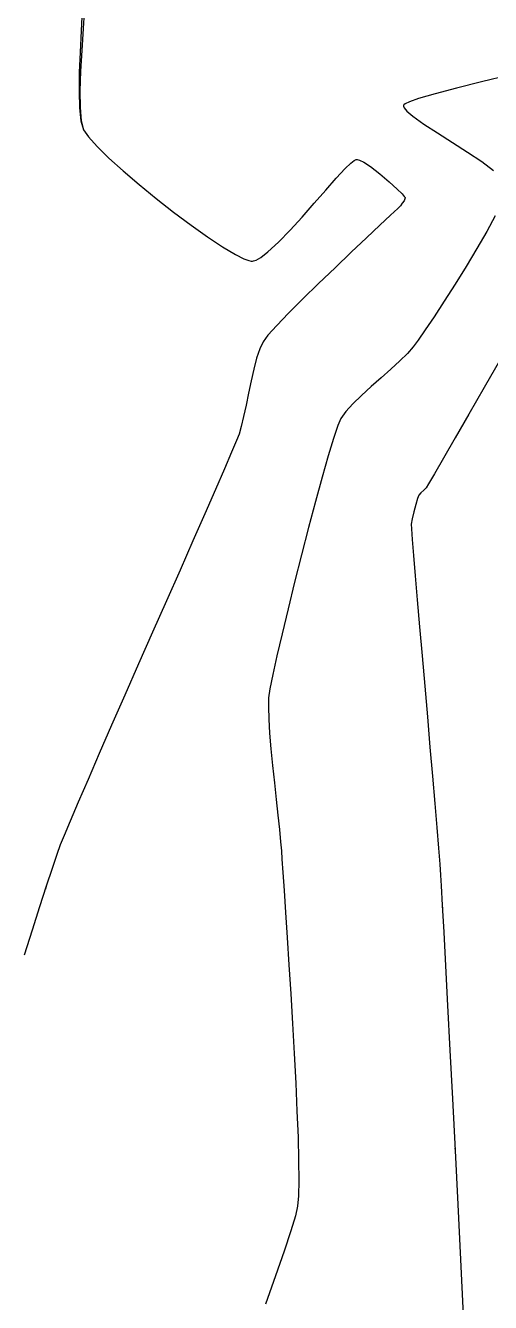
# Model space of a CAD drawing. Header units: metres. Extents: x 708868 to 711043, y 5411316 to 5413138.
# Drawn here: x 709306.1 to 709346.2, y 5411762.1 to 5411872.3 of the extents above; entities that cross this region are included whole.
import ezdxf

# ---------------------------------------------------------------- set-up
doc = ezdxf.new("R2010")
doc.units = ezdxf.units.M
for name, color, linetype in [('Rionegro 2010_Contours', 7, 'Continuous'), ('Rionegro 2014_Contours', 7, 'Continuous'), ('Rionegro 2018_Contours', 7, 'Continuous')]:
    doc.layers.add(name, color=color, linetype=linetype)

msp = doc.modelspace()

# ---------------------------------------------------------------- linework, layer by layer
at = {"layer": 'Rionegro 2010_Contours'}
for points in [[(709310.98, 5411873.64, 231), (709310.89, 5411871.82, 231), (709310.8, 5411869.98, 231), (709310.74, 5411868.22, 231), (709310.72, 5411866.59, 231), (709310.76, 5411865.17, 231), (709310.88, 5411864.05, 231), (709311.1, 5411863.29, 231), (709311.53, 5411862.67, 231), (709312.28, 5411861.84, 231), (709313.3, 5411860.85, 231), (709314.52, 5411859.74, 231), (709315.9, 5411858.56, 231), (709317.37, 5411857.36, 231), (709318.88, 5411856.18, 231), (709320.38, 5411855.06, 231), (709321.81, 5411854.04, 231), (709323.1, 5411853.18, 231), (709324.22, 5411852.52, 231), (709324.94, 5411852.16, 231), (709325.36, 5411852, 231), (709325.58, 5411851.96, 231), (709325.67, 5411851.96, 231), (709325.77, 5411851.97, 231), (709326, 5411852.05, 231), (709326.4, 5411852.27, 231), (709327.02, 5411852.75, 231), (709327.93, 5411853.59, 231), (709328.92, 5411854.62, 231), (709329.96, 5411855.76, 231), (709331, 5411856.95, 231), (709332, 5411858.09, 231), (709332.9, 5411859.11, 231), (709333.67, 5411859.94, 231), (709334.17, 5411860.41, 231), (709334.45, 5411860.63, 231), (709334.58, 5411860.7, 231), (709334.64, 5411860.71, 231), (709334.72, 5411860.71, 231), (709334.92, 5411860.66, 231), (709335.28, 5411860.49, 231), (709335.86, 5411860.11, 231), (709336.67, 5411859.49, 231), (709337.47, 5411858.8, 231), (709338.17, 5411858.16, 231), (709338.59, 5411857.75, 231), (709338.78, 5411857.54, 231), (709338.85, 5411857.46, 231), (709338.86, 5411857.44, 231), (709338.86, 5411857.41, 231), (709338.84, 5411857.33, 231), (709338.76, 5411857.17, 231), (709338.61, 5411856.95, 231), (709338.45, 5411856.73, 231), (709338.21, 5411856.49, 231), (709337.59, 5411855.91, 231), (709336.67, 5411855.05, 231), (709335.52, 5411853.97, 231), (709334.21, 5411852.72, 231), (709332.81, 5411851.39, 231), (709331.39, 5411850.03, 231), (709330.03, 5411848.7, 231), (709328.8, 5411847.47, 231), (709327.77, 5411846.4, 231), (709327.01, 5411845.56, 231), (709326.59, 5411845.01, 231), (709326.31, 5411844.39, 231), (709326.04, 5411843.59, 231), (709325.79, 5411842.64, 231), (709325.56, 5411841.62, 231), (709325.34, 5411840.56, 231), (709325.13, 5411839.52, 231), (709324.92, 5411838.55, 231), (709324.72, 5411837.7, 231), (709324.52, 5411837.02, 231), (709324.31, 5411836.48, 231), (709323.88, 5411835.47, 231), (709323.26, 5411834.04, 231), (709322.48, 5411832.25, 231), (709321.57, 5411830.16, 231), (709320.54, 5411827.83, 231), (709319.43, 5411825.31, 231), (709318.27, 5411822.66, 231), (709317.06, 5411819.94, 231), (709315.86, 5411817.21, 231), (709314.67, 5411814.51, 231), (709313.53, 5411811.92, 231), (709312.46, 5411809.48, 231), (709311.49, 5411807.25, 231), (709310.64, 5411805.29, 231), (709309.94, 5411803.66, 231), (709309.42, 5411802.42, 231), (709309.09, 5411801.61, 231), (709308.79, 5411800.77, 231), (709308.39, 5411799.56, 231), (709307.88, 5411798.04, 231), (709307.81, 5411797.8, 231)], [(709347.83, 5411867.99, 232), (709345.44, 5411867.42, 232), (709343.28, 5411866.88, 232), (709341.44, 5411866.4, 232), (709340.01, 5411865.98, 232), (709339.22, 5411865.7, 232), (709338.85, 5411865.52, 232), (709338.73, 5411865.43, 232), (709338.71, 5411865.39, 232), (709338.71, 5411865.32, 232), (709338.77, 5411865.17, 232), (709338.99, 5411864.9, 232), (709339.52, 5411864.45, 232), (709340.47, 5411863.78, 232), (709341.64, 5411863.02, 232), (709342.94, 5411862.2, 232), (709344.24, 5411861.37, 232), (709345.46, 5411860.55, 232), (709346.49, 5411859.78, 232)], [(709346.61, 5411855.86, 232), (709345.89, 5411854.51, 232), (709345.05, 5411853.04, 232), (709344.13, 5411851.5, 232), (709343.17, 5411849.97, 232), (709342.23, 5411848.5, 232), (709341.36, 5411847.16, 232), (709340.59, 5411846.02, 232), (709339.98, 5411845.13, 232), (709339.56, 5411844.57, 232), (709339.07, 5411844, 232), (709338.41, 5411843.36, 232), (709337.63, 5411842.65, 232), (709336.78, 5411841.9, 232), (709335.92, 5411841.13, 232), (709335.09, 5411840.37, 232), (709334.34, 5411839.65, 232), (709333.73, 5411838.98, 232), (709333.31, 5411838.39, 232), (709333.05, 5411837.77, 232), (709332.68, 5411836.66, 232), (709332.22, 5411835.15, 232), (709331.7, 5411833.31, 232), (709331.13, 5411831.23, 232), (709330.52, 5411828.97, 232), (709329.91, 5411826.62, 232), (709329.32, 5411824.26, 232), (709328.75, 5411821.97, 232), (709328.23, 5411819.82, 232), (709327.79, 5411817.9, 232), (709327.43, 5411816.29, 232), (709327.19, 5411815.06, 232), (709327.07, 5411814.29, 232), (709327.05, 5411813.5, 232), (709327.08, 5411812.46, 232), (709327.16, 5411811.24, 232), (709327.27, 5411809.88, 232), (709327.41, 5411808.44, 232), (709327.57, 5411806.96, 232), (709327.72, 5411805.52, 232), (709327.87, 5411804.16, 232), (709328.01, 5411802.92, 232), (709328.11, 5411801.88, 232), (709328.18, 5411801.08, 232), (709328.22, 5411800.38, 232), (709328.3, 5411799.22, 232), (709328.41, 5411797.66, 232), (709328.54, 5411795.78, 232), (709328.68, 5411793.62, 232), (709328.83, 5411791.26, 232), (709328.99, 5411788.77, 232), (709329.14, 5411786.19, 232), (709329.28, 5411783.6, 232), (709329.41, 5411781.06, 232), (709329.52, 5411778.64, 232), (709329.61, 5411776.39, 232), (709329.66, 5411774.38, 232), (709329.68, 5411772.67, 232), (709329.65, 5411771.34, 232), (709329.58, 5411770.43, 232), (709329.39, 5411769.62, 232), (709328.99, 5411768.32, 232), (709328.42, 5411766.57, 232), (709327.68, 5411764.44, 232), (709326.81, 5411761.98, 232)], [(709347.07, 5411843.51, 233), (709345.67, 5411841.06, 233), (709344.35, 5411838.77, 233), (709343.17, 5411836.71, 233), (709342.16, 5411834.97, 233), (709341.38, 5411833.62, 233), (709340.87, 5411832.74, 233), (709340.68, 5411832.41, 233), (709340.48, 5411832.21, 233), (709340.21, 5411831.97, 233), (709340.03, 5411831.76, 233), (709339.93, 5411831.49, 233), (709339.77, 5411830.97, 233), (709339.6, 5411830.34, 233), (709339.46, 5411829.72, 233), (709339.38, 5411829.26, 233), (709339.4, 5411828.87, 233), (709339.47, 5411827.95, 233), (709339.58, 5411826.57, 233), (709339.72, 5411824.81, 233), (709339.9, 5411822.73, 233), (709340.1, 5411820.4, 233), (709340.31, 5411817.9, 233), (709340.54, 5411815.29, 233), (709340.77, 5411812.64, 233), (709340.99, 5411810.03, 233), (709341.21, 5411807.52, 233), (709341.41, 5411805.19, 233), (709341.58, 5411803.1, 233), (709341.73, 5411801.32, 233), (709341.84, 5411799.93, 233), (709341.91, 5411798.99, 233), (709341.96, 5411798.07, 233), (709342.06, 5411796.41, 233), (709342.07, 5411796.08, 233)], [(709343.15, 5411775.44, 233), (709343.16, 5411775.25, 233), (709343.39, 5411770.6, 233), (709343.63, 5411765.84, 233), (709343.87, 5411761.04, 233)]]:
    msp.add_polyline3d(points, dxfattribs=at)
at = {"layer": 'Rionegro 2014_Contours'}
for points in [[(709311.2, 5411873.86, 231), (709311.08, 5411872.01, 231), (709310.96, 5411870.14, 231), (709310.85, 5411868.33, 231), (709310.79, 5411866.66, 231), (709310.8, 5411865.21, 231), (709310.89, 5411864.06, 231), (709311.1, 5411863.29, 231), (709311.53, 5411862.67, 231), (709312.28, 5411861.84, 231), (709313.3, 5411860.85, 231), (709314.52, 5411859.74, 231), (709315.9, 5411858.56, 231), (709317.37, 5411857.36, 231), (709318.88, 5411856.18, 231), (709320.38, 5411855.06, 231), (709321.81, 5411854.04, 231), (709323.1, 5411853.18, 231), (709324.22, 5411852.52, 231), (709324.94, 5411852.16, 231), (709325.36, 5411852, 231), (709325.58, 5411851.96, 231), (709325.67, 5411851.96, 231), (709325.77, 5411851.97, 231), (709326, 5411852.05, 231), (709326.4, 5411852.27, 231), (709327.02, 5411852.75, 231), (709327.93, 5411853.59, 231), (709328.92, 5411854.62, 231), (709329.96, 5411855.76, 231), (709331, 5411856.95, 231), (709332, 5411858.09, 231), (709332.9, 5411859.11, 231), (709333.67, 5411859.94, 231), (709334.17, 5411860.41, 231), (709334.45, 5411860.63, 231), (709334.58, 5411860.7, 231), (709334.64, 5411860.71, 231), (709334.72, 5411860.71, 231), (709334.92, 5411860.66, 231), (709335.28, 5411860.49, 231), (709335.86, 5411860.11, 231), (709336.67, 5411859.49, 231), (709337.47, 5411858.8, 231), (709338.17, 5411858.16, 231), (709338.59, 5411857.75, 231), (709338.78, 5411857.54, 231), (709338.85, 5411857.46, 231), (709338.86, 5411857.44, 231), (709338.86, 5411857.41, 231), (709338.84, 5411857.33, 231), (709338.76, 5411857.17, 231), (709338.61, 5411856.95, 231), (709338.45, 5411856.73, 231), (709338.21, 5411856.49, 231), (709337.59, 5411855.91, 231), (709336.67, 5411855.05, 231), (709335.52, 5411853.97, 231), (709334.21, 5411852.72, 231), (709332.81, 5411851.39, 231), (709331.39, 5411850.03, 231), (709330.03, 5411848.7, 231), (709328.8, 5411847.47, 231), (709327.77, 5411846.4, 231), (709327.01, 5411845.56, 231), (709326.59, 5411845.01, 231), (709326.31, 5411844.39, 231), (709326.04, 5411843.59, 231), (709325.79, 5411842.64, 231), (709325.56, 5411841.62, 231), (709325.34, 5411840.56, 231), (709325.13, 5411839.52, 231), (709324.92, 5411838.55, 231), (709324.72, 5411837.7, 231), (709324.52, 5411837.02, 231), (709324.31, 5411836.48, 231), (709323.88, 5411835.47, 231), (709323.26, 5411834.04, 231), (709322.48, 5411832.25, 231), (709321.57, 5411830.16, 231), (709320.54, 5411827.83, 231), (709319.43, 5411825.31, 231), (709318.27, 5411822.66, 231), (709317.06, 5411819.94, 231), (709315.86, 5411817.21, 231), (709314.67, 5411814.51, 231), (709313.53, 5411811.92, 231), (709312.46, 5411809.48, 231), (709311.49, 5411807.25, 231), (709310.64, 5411805.29, 231), (709309.94, 5411803.66, 231), (709309.42, 5411802.42, 231), (709309.09, 5411801.61, 231), (709308.79, 5411800.77, 231), (709308.39, 5411799.56, 231), (709307.88, 5411798.04, 231), (709307.3, 5411796.25, 231), (709306.66, 5411794.24, 231), (709305.97, 5411792.08, 231)], [(709347.83, 5411867.99, 232), (709345.44, 5411867.42, 232), (709343.28, 5411866.88, 232), (709341.44, 5411866.4, 232), (709340.01, 5411865.98, 232), (709339.22, 5411865.7, 232), (709338.85, 5411865.52, 232), (709338.73, 5411865.43, 232), (709338.71, 5411865.39, 232), (709338.71, 5411865.32, 232), (709338.77, 5411865.17, 232), (709338.99, 5411864.9, 232), (709339.52, 5411864.45, 232), (709340.47, 5411863.78, 232), (709341.64, 5411863.02, 232), (709342.94, 5411862.2, 232), (709344.24, 5411861.37, 232), (709345.46, 5411860.55, 232), (709346.49, 5411859.78, 232)], [(709346.61, 5411855.86, 232), (709345.89, 5411854.51, 232), (709345.05, 5411853.04, 232), (709344.13, 5411851.5, 232), (709343.17, 5411849.97, 232), (709342.23, 5411848.5, 232), (709341.36, 5411847.16, 232), (709340.59, 5411846.02, 232), (709339.98, 5411845.13, 232), (709339.56, 5411844.57, 232), (709339.07, 5411844, 232), (709338.41, 5411843.36, 232), (709337.63, 5411842.65, 232), (709336.78, 5411841.9, 232), (709335.92, 5411841.13, 232), (709335.09, 5411840.37, 232), (709334.34, 5411839.65, 232), (709333.73, 5411838.98, 232), (709333.31, 5411838.39, 232), (709333.05, 5411837.77, 232), (709332.68, 5411836.66, 232), (709332.22, 5411835.15, 232), (709331.7, 5411833.31, 232), (709331.13, 5411831.23, 232), (709330.52, 5411828.97, 232), (709329.91, 5411826.62, 232), (709329.32, 5411824.26, 232), (709328.75, 5411821.97, 232), (709328.23, 5411819.82, 232), (709327.79, 5411817.9, 232), (709327.43, 5411816.29, 232), (709327.19, 5411815.06, 232), (709327.07, 5411814.29, 232), (709327.05, 5411813.5, 232), (709327.08, 5411812.46, 232), (709327.16, 5411811.24, 232), (709327.27, 5411809.88, 232), (709327.41, 5411808.44, 232), (709327.57, 5411806.96, 232), (709327.72, 5411805.52, 232), (709327.87, 5411804.16, 232), (709328.01, 5411802.92, 232), (709328.11, 5411801.88, 232), (709328.18, 5411801.08, 232), (709328.22, 5411800.38, 232), (709328.3, 5411799.22, 232), (709328.41, 5411797.66, 232), (709328.54, 5411795.78, 232), (709328.68, 5411793.62, 232), (709328.83, 5411791.26, 232), (709328.99, 5411788.77, 232), (709329.14, 5411786.19, 232), (709329.28, 5411783.6, 232), (709329.41, 5411781.06, 232), (709329.52, 5411778.64, 232), (709329.61, 5411776.39, 232), (709329.66, 5411774.38, 232), (709329.68, 5411772.67, 232), (709329.65, 5411771.34, 232), (709329.58, 5411770.43, 232), (709329.39, 5411769.62, 232), (709328.99, 5411768.32, 232), (709328.42, 5411766.57, 232), (709327.68, 5411764.44, 232), (709326.81, 5411761.98, 232)], [(709347.07, 5411843.51, 233), (709345.67, 5411841.06, 233), (709344.35, 5411838.77, 233), (709343.17, 5411836.71, 233), (709342.16, 5411834.97, 233), (709341.38, 5411833.62, 233), (709340.87, 5411832.74, 233), (709340.68, 5411832.41, 233), (709340.48, 5411832.21, 233), (709340.21, 5411831.97, 233), (709340.03, 5411831.76, 233), (709339.93, 5411831.49, 233), (709339.77, 5411830.97, 233), (709339.6, 5411830.34, 233), (709339.46, 5411829.72, 233), (709339.38, 5411829.26, 233), (709339.4, 5411828.87, 233), (709339.47, 5411827.95, 233), (709339.58, 5411826.57, 233), (709339.72, 5411824.81, 233), (709339.9, 5411822.73, 233), (709340.1, 5411820.4, 233), (709340.31, 5411817.9, 233), (709340.54, 5411815.29, 233), (709340.77, 5411812.64, 233), (709340.99, 5411810.03, 233), (709341.21, 5411807.52, 233), (709341.41, 5411805.19, 233), (709341.58, 5411803.1, 233), (709341.73, 5411801.32, 233), (709341.84, 5411799.93, 233), (709341.91, 5411798.99, 233), (709341.96, 5411798.07, 233), (709342.06, 5411796.41, 233), (709342.18, 5411794.08, 233), (709342.34, 5411791.17, 233), (709342.52, 5411787.75, 233), (709342.72, 5411783.9, 233), (709342.93, 5411779.71, 233), (709343.16, 5411775.25, 233), (709343.39, 5411770.6, 233), (709343.63, 5411765.84, 233), (709343.87, 5411761.04, 233)]]:
    msp.add_polyline3d(points, dxfattribs=at)
at = {"layer": 'Rionegro 2018_Contours'}
for points in [[(709311.2, 5411873.86, 231), (709311.08, 5411872.01, 231), (709310.96, 5411870.14, 231), (709310.85, 5411868.33, 231), (709310.79, 5411866.66, 231), (709310.8, 5411865.21, 231), (709310.89, 5411864.06, 231), (709311.1, 5411863.29, 231), (709311.53, 5411862.67, 231), (709312.28, 5411861.84, 231), (709313.3, 5411860.85, 231), (709314.52, 5411859.74, 231), (709315.9, 5411858.56, 231), (709317.37, 5411857.36, 231), (709318.88, 5411856.18, 231), (709320.38, 5411855.06, 231), (709321.81, 5411854.04, 231), (709323.1, 5411853.18, 231), (709324.22, 5411852.52, 231), (709324.94, 5411852.16, 231), (709325.36, 5411852, 231), (709325.58, 5411851.96, 231), (709325.67, 5411851.96, 231), (709325.77, 5411851.97, 231), (709326, 5411852.05, 231), (709326.4, 5411852.27, 231), (709327.02, 5411852.75, 231), (709327.93, 5411853.59, 231), (709328.92, 5411854.62, 231), (709329.96, 5411855.76, 231), (709331, 5411856.95, 231), (709332, 5411858.09, 231), (709332.9, 5411859.11, 231), (709333.67, 5411859.94, 231), (709334.17, 5411860.41, 231), (709334.45, 5411860.63, 231), (709334.58, 5411860.7, 231), (709334.64, 5411860.71, 231), (709334.72, 5411860.71, 231), (709334.92, 5411860.66, 231), (709335.28, 5411860.49, 231), (709335.86, 5411860.11, 231), (709336.67, 5411859.49, 231), (709337.47, 5411858.8, 231), (709338.17, 5411858.16, 231), (709338.59, 5411857.75, 231), (709338.78, 5411857.54, 231), (709338.85, 5411857.46, 231), (709338.86, 5411857.44, 231), (709338.86, 5411857.41, 231), (709338.84, 5411857.33, 231), (709338.76, 5411857.17, 231), (709338.61, 5411856.95, 231), (709338.45, 5411856.73, 231), (709338.21, 5411856.49, 231), (709337.59, 5411855.91, 231), (709336.67, 5411855.05, 231), (709335.52, 5411853.97, 231), (709334.21, 5411852.72, 231), (709332.81, 5411851.39, 231), (709331.39, 5411850.03, 231), (709330.03, 5411848.7, 231), (709328.8, 5411847.47, 231), (709327.77, 5411846.4, 231), (709327.01, 5411845.56, 231), (709326.59, 5411845.01, 231), (709326.31, 5411844.39, 231), (709326.04, 5411843.59, 231), (709325.79, 5411842.64, 231), (709325.56, 5411841.62, 231), (709325.34, 5411840.56, 231), (709325.13, 5411839.52, 231), (709324.92, 5411838.55, 231), (709324.72, 5411837.7, 231), (709324.52, 5411837.02, 231), (709324.31, 5411836.48, 231), (709323.88, 5411835.47, 231), (709323.26, 5411834.04, 231), (709322.48, 5411832.25, 231), (709321.57, 5411830.16, 231), (709320.54, 5411827.83, 231), (709319.43, 5411825.31, 231), (709318.27, 5411822.66, 231), (709317.06, 5411819.94, 231), (709315.86, 5411817.21, 231), (709314.67, 5411814.51, 231), (709313.53, 5411811.92, 231), (709312.46, 5411809.48, 231), (709311.49, 5411807.25, 231), (709310.64, 5411805.29, 231), (709309.94, 5411803.66, 231), (709309.42, 5411802.42, 231), (709309.09, 5411801.61, 231), (709308.79, 5411800.77, 231), (709308.39, 5411799.56, 231), (709307.88, 5411798.04, 231), (709307.3, 5411796.25, 231), (709306.66, 5411794.24, 231), (709305.97, 5411792.08, 231)], [(709347.83, 5411867.99, 232), (709345.44, 5411867.42, 232), (709343.28, 5411866.88, 232), (709341.44, 5411866.4, 232), (709340.01, 5411865.98, 232), (709339.22, 5411865.7, 232), (709338.85, 5411865.52, 232), (709338.73, 5411865.43, 232), (709338.71, 5411865.39, 232), (709338.71, 5411865.32, 232), (709338.77, 5411865.17, 232), (709338.99, 5411864.9, 232), (709339.52, 5411864.45, 232), (709340.47, 5411863.78, 232), (709341.64, 5411863.02, 232), (709342.94, 5411862.2, 232), (709344.24, 5411861.37, 232), (709345.46, 5411860.55, 232), (709346.49, 5411859.78, 232)], [(709346.61, 5411855.86, 232), (709345.89, 5411854.51, 232), (709345.05, 5411853.04, 232), (709344.13, 5411851.5, 232), (709343.17, 5411849.97, 232), (709342.23, 5411848.5, 232), (709341.36, 5411847.16, 232), (709340.59, 5411846.02, 232), (709339.98, 5411845.13, 232), (709339.56, 5411844.57, 232), (709339.07, 5411844, 232), (709338.41, 5411843.36, 232), (709337.63, 5411842.65, 232), (709336.78, 5411841.9, 232), (709335.92, 5411841.13, 232), (709335.09, 5411840.37, 232), (709334.34, 5411839.65, 232), (709333.73, 5411838.98, 232), (709333.31, 5411838.39, 232), (709333.05, 5411837.77, 232), (709332.68, 5411836.66, 232), (709332.22, 5411835.15, 232), (709331.7, 5411833.31, 232), (709331.13, 5411831.23, 232), (709330.52, 5411828.97, 232), (709329.91, 5411826.62, 232), (709329.32, 5411824.26, 232), (709328.75, 5411821.97, 232), (709328.23, 5411819.82, 232), (709327.79, 5411817.9, 232), (709327.43, 5411816.29, 232), (709327.19, 5411815.06, 232), (709327.07, 5411814.29, 232), (709327.05, 5411813.5, 232), (709327.08, 5411812.46, 232), (709327.16, 5411811.24, 232), (709327.27, 5411809.88, 232), (709327.41, 5411808.44, 232), (709327.57, 5411806.96, 232), (709327.72, 5411805.52, 232), (709327.87, 5411804.16, 232), (709328.01, 5411802.92, 232), (709328.11, 5411801.88, 232), (709328.18, 5411801.08, 232), (709328.22, 5411800.38, 232), (709328.3, 5411799.22, 232), (709328.41, 5411797.66, 232), (709328.54, 5411795.78, 232), (709328.68, 5411793.62, 232), (709328.83, 5411791.26, 232), (709328.99, 5411788.77, 232), (709329.14, 5411786.19, 232), (709329.28, 5411783.6, 232), (709329.41, 5411781.06, 232), (709329.52, 5411778.64, 232), (709329.61, 5411776.39, 232), (709329.66, 5411774.38, 232), (709329.68, 5411772.67, 232), (709329.65, 5411771.34, 232), (709329.58, 5411770.43, 232), (709329.39, 5411769.62, 232), (709328.99, 5411768.32, 232), (709328.42, 5411766.57, 232), (709327.68, 5411764.44, 232), (709326.81, 5411761.98, 232)], [(709347.07, 5411843.51, 233), (709345.67, 5411841.06, 233), (709344.35, 5411838.77, 233), (709343.17, 5411836.71, 233), (709342.16, 5411834.97, 233), (709341.38, 5411833.62, 233), (709340.87, 5411832.74, 233), (709340.68, 5411832.41, 233), (709340.48, 5411832.21, 233), (709340.21, 5411831.97, 233), (709340.03, 5411831.76, 233), (709339.93, 5411831.49, 233), (709339.77, 5411830.97, 233), (709339.6, 5411830.34, 233), (709339.46, 5411829.72, 233), (709339.38, 5411829.26, 233), (709339.4, 5411828.87, 233), (709339.47, 5411827.95, 233), (709339.58, 5411826.57, 233), (709339.72, 5411824.81, 233), (709339.9, 5411822.73, 233), (709340.1, 5411820.4, 233), (709340.31, 5411817.9, 233), (709340.54, 5411815.29, 233), (709340.77, 5411812.64, 233), (709340.99, 5411810.03, 233), (709341.21, 5411807.52, 233), (709341.41, 5411805.19, 233), (709341.58, 5411803.1, 233), (709341.73, 5411801.32, 233), (709341.84, 5411799.93, 233), (709341.91, 5411798.99, 233), (709341.96, 5411798.07, 233), (709342.06, 5411796.41, 233), (709342.18, 5411794.08, 233), (709342.34, 5411791.17, 233), (709342.52, 5411787.75, 233), (709342.72, 5411783.9, 233), (709342.93, 5411779.71, 233), (709343.16, 5411775.25, 233), (709343.39, 5411770.6, 233), (709343.63, 5411765.84, 233), (709343.87, 5411761.04, 233)]]:
    msp.add_polyline3d(points, dxfattribs=at)

doc.saveas('drawing.dxf')
